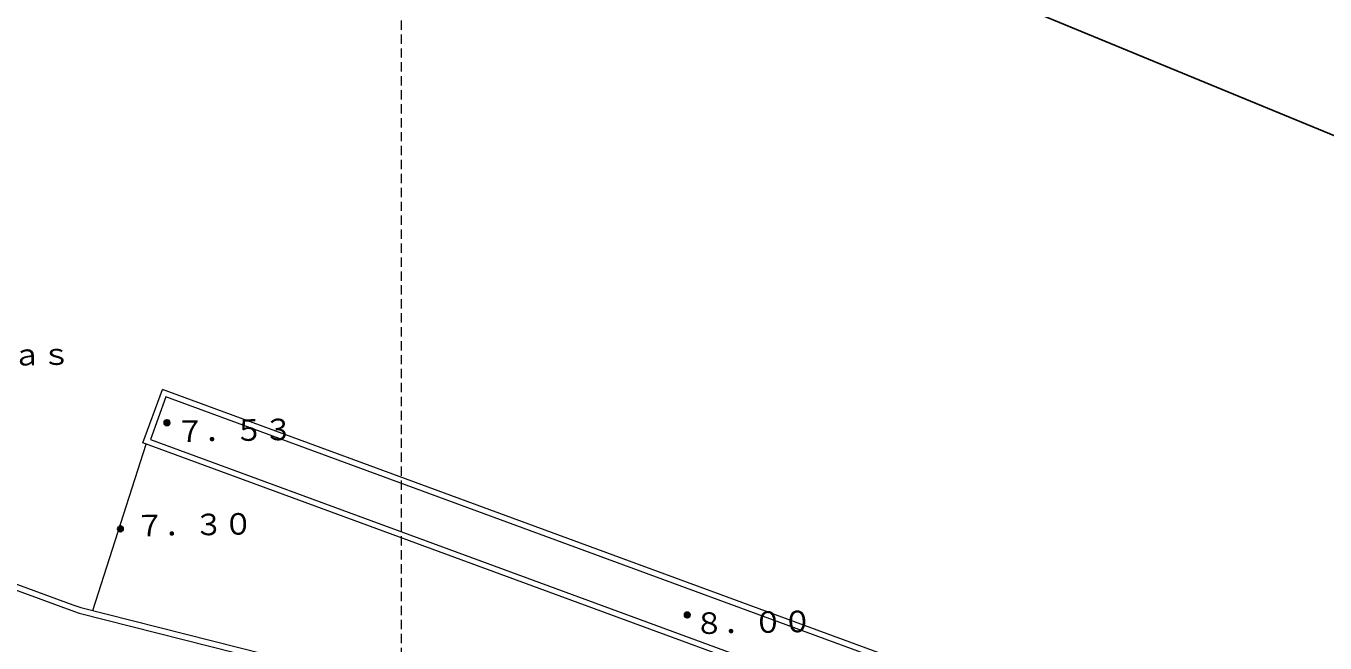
# Model space of a CAD drawing. Units: millimetres on the paper. Extents: x -947 to 759, y -3980 to 320.
# Drawn here: x 163.4 to 331.2, y -1636.7 to -1557 of the extents above; entities that cross this region are included whole.
import ezdxf
from ezdxf.enums import TextEntityAlignment as Align

# ---------------------------------------------------------------- set-up
doc = ezdxf.new("R2010")
doc.units = ezdxf.units.MM
doc.linetypes.add('DASHED1', pattern=[1.8, 1.2, -0.6])
doc.layers.add('0-1', color=7, linetype='Continuous', lineweight=9)
doc.layers.add('9-5', color=7, linetype='DASHED1', lineweight=9)
doc.layers.add('0-2', color=4, linetype='Continuous')
doc.layers.add('6-3', color=5, linetype='Continuous')
doc.styles.add('ＭＳ ゴシック', font='')
doc.styles.get('ＭＳ ゴシック').set_extended_font_data('MS Gothic')

msp = doc.modelspace()

# ---------------------------------------------------------------- linework, layer by layer
at = {"layer": '0-1'}
msp.add_line((172.018, -1632.498), (178.915, -1611.01), dxfattribs=at)
for points in [[(-63.609, -1433.003), (-56.313, -1456.191), (-48.524, -1477.335), (-48.444, -1480.532), (-48.117, -1489.66), (-46.844, -1498.828), (-46.038, -1503.106), (-43.538, -1511.965), (-40.286, -1520.545), (-36.384, -1528.855), (-31.758, -1536.812), (-26.284, -1544.202), (-20.351, -1551.245), (-13.796, -1557.698), (-6.591, -1563.403), (1.03, -1568.586), (9.072, -1573.051), (17.448, -1576.734), (169.203, -1632.46), (170.281, -1632.83), (193.925, -1638.839)], [(-13.299, -1557.135), (-6.146, -1562.798), (1.423, -1567.947), (9.406, -1572.379), (17.729, -1576.038), (169.446, -1631.751), (170.496, -1632.111), (194.11, -1638.112)], [(321.631, -1663.455), (178.503, -1610.859), (181.039, -1603.96)], [(320.717, -1662.319), (322.993, -1656.124), (181.039, -1603.96)], [(181.484, -1604.923), (179.466, -1610.414), (321.89, -1662.75)], [(320.012, -1662.061), (322.03, -1656.57), (181.484, -1604.923)]]:
    msp.add_lwpolyline(points, dxfattribs=at)
at = {"layer": '0-2'}
for centre, radius in [((181.613, -1608.242), 0.375), ((181.613, -1608.242), 0.225), ((181.613, -1608.242), 0.075), ((175.595, -1621.944), 0.375), ((175.595, -1621.944), 0.225), ((175.595, -1621.944), 0.075), ((248.814, -1633.072), 0.375), ((248.814, -1633.072), 0.225), ((248.814, -1633.072), 0.075)]:
    msp.add_circle(centre, radius, dxfattribs=at)
at = {"layer": '6-3'}
msp.add_lwpolyline([(408.791, -1603.123), (367.47, -1585.632), (205.089, -1518.71), (159.097, -1485.06), (103.124, -1484.681), (-28.73, -1430.974)], dxfattribs=at)
at = {"layer": '9-5'}
msp.add_lwpolyline([(-38.093, -1760.902), (211.907, -1760.902), (211.907, -1510.902), (-38.093, -1510.902)], dxfattribs=at)

# ---------------------------------------------------------------- texts
at = {"layer": '0-1', "color": 4, "style": 'ＭＳ ゴシック'}
msp.add_text('ａｓ', height=2.786, rotation=1.097, dxfattribs=at).set_placement((161.657, -1601.723), align=Align.BOTTOM_LEFT)
at = {"layer": '0-2', "style": 'ＭＳ ゴシック'}
for s, rotation, p in [('７．５３', 1.097, (182.746, -1611.601)), ('７．３０', 1.096, (177.556, -1623.794)), ('８．００', 1.097, (249.782, -1636.393))]:
    msp.add_text(s, height=2.786, rotation=rotation, dxfattribs=at).set_placement(p, align=Align.BOTTOM_LEFT)

doc.saveas('drawing.dxf')
